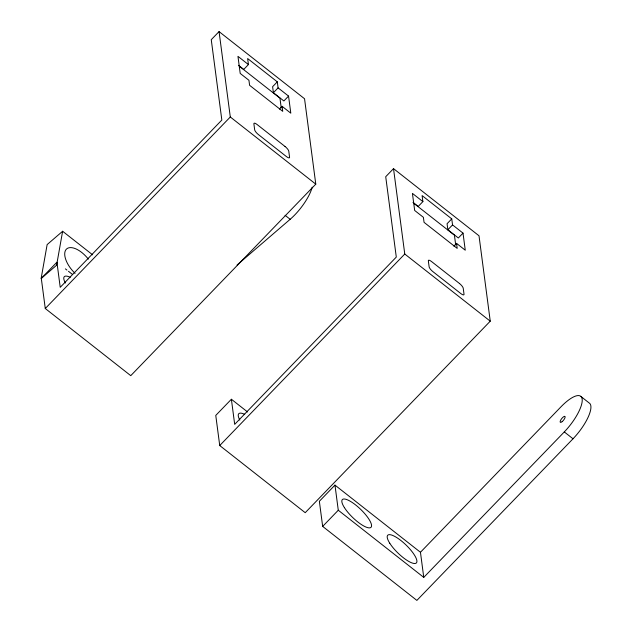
<?xml version="1.0" encoding="UTF-8"?>
<svg xmlns="http://www.w3.org/2000/svg" width="632" height="632" viewBox="0 0 632 632"><rect width="100%" height="100%" fill="white"/><g stroke="black" fill="none" stroke-linecap="round" stroke-linejoin="round"><path stroke-width="0.95" d="M62.623 231.265L56.604 265.227L41.12 278.554L47.139 244.592L62.623 231.265L92.659 254.854M219.059 31.6L211.254 39.682L221.832 120.048L60.222 287.323L56.919 262.209L41.301 278.372L45.275 308.511L130.761 375.661L315.787 184.141L304.545 98.75L219.059 31.6L230.301 116.991L315.787 184.141M279.407 109.091L282.085 106.318L290.807 113.175L288.555 96.096L278.088 87.872L277.298 81.844L247.633 58.547L248.431 64.575L243.747 69.425L238.509 65.317M45.275 308.511L230.301 116.991M277.298 81.844L272.613 86.695L273.403 92.722L283.871 100.946L288.555 96.096M273.403 92.722L278.088 87.872M393.523 168.633L385.718 176.715L396.296 257.082L234.685 424.364L231.383 399.25L215.765 415.414L219.731 445.544L305.217 512.694L490.25 321.175L479.009 235.783L393.523 168.633L404.764 254.025L490.25 321.175M453.863 246.132L456.541 243.36L465.263 250.209L463.019 233.129L452.552 224.913L451.754 218.885L422.097 195.588L422.887 201.616L418.202 206.459L412.973 202.351M219.731 445.544L404.764 254.025M451.754 218.885L447.069 223.728L447.867 229.756L458.334 237.98L463.019 233.129M447.867 229.756L452.552 224.913M420.454 552.273L560.987 406.811A29.317 9.504 -51.9 0 1 582.159 399.171A29.317 9.504 -51.9 0 1 564.297 431.925L423.764 577.387L420.454 552.273L334.976 485.123L319.358 501.287L322.668 526.401L416.875 600.4L573.019 438.782A29.317 9.504 -51.9 0 0 589.79 403.461L581.069 396.604M322.668 526.401L338.278 510.237L334.976 485.123M237.055 264.998L290.167 219.288A29.317 9.504 -51.9 0 0 312.2 187.183M248.431 64.575L237.964 56.351L240.207 73.431L248.937 80.288L249.593 85.304L282.741 111.343L282.085 106.318M422.887 201.616L412.419 193.392L414.671 210.472L423.393 217.321L424.056 222.345L457.205 248.384L456.541 243.36M239.331 66.234L279.952 98.15L281.232 107.851M413.786 203.275L454.416 235.183L455.696 244.884M564.297 431.925L573.019 438.782M285.079 215.291L290.167 219.288M65.388 268.869L66.929 270.077M68.469 271.286L72.325 274.312M231.383 399.25L247.554 411.953M338.278 510.237L423.764 577.387M239.828 420.075A19.932 5.696 44 0 1 244.71 414.347M65.365 283.033A19.932 5.696 44 0 1 70.247 277.306M75.082 273.348A19.932 9.788 49.3 0 1 66.297 249.261A19.932 9.788 49.3 0 1 88.346 259.144M285.016 146.458L257.106 124.536A4.693 1.343 44 0 0 253.882 123.801L254.672 129.829A4.693 1.343 44 0 0 258.425 134.577L286.343 156.507A4.693 1.343 44 0 0 289.567 157.234L288.777 151.206A4.693 1.343 44 0 0 285.016 146.458M459.48 283.499L431.569 261.569A4.693 1.343 44 0 0 428.338 260.842L429.136 266.862A4.693 1.343 44 0 0 432.888 271.618L460.799 293.54A4.693 1.343 44 0 0 464.03 294.275L463.232 288.247A4.693 1.343 44 0 0 459.48 283.499M389.77 543.251A19.932 5.696 44 0 0 415.453 563.428A19.932 5.696 44 0 0 400.925 540.534A19.932 5.696 44 0 0 389.77 543.251M344.408 507.622A19.932 5.696 44 0 0 370.091 527.799A19.932 5.696 44 0 0 355.563 504.897A19.932 5.696 44 0 0 344.408 507.622M562.172 421.615A3.753 1.217 -51.9 0 0 565.008 416.464A3.753 1.217 -51.9 0 0 560.742 420.027A3.753 1.217 -51.9 0 0 562.172 421.615"/></g></svg>
